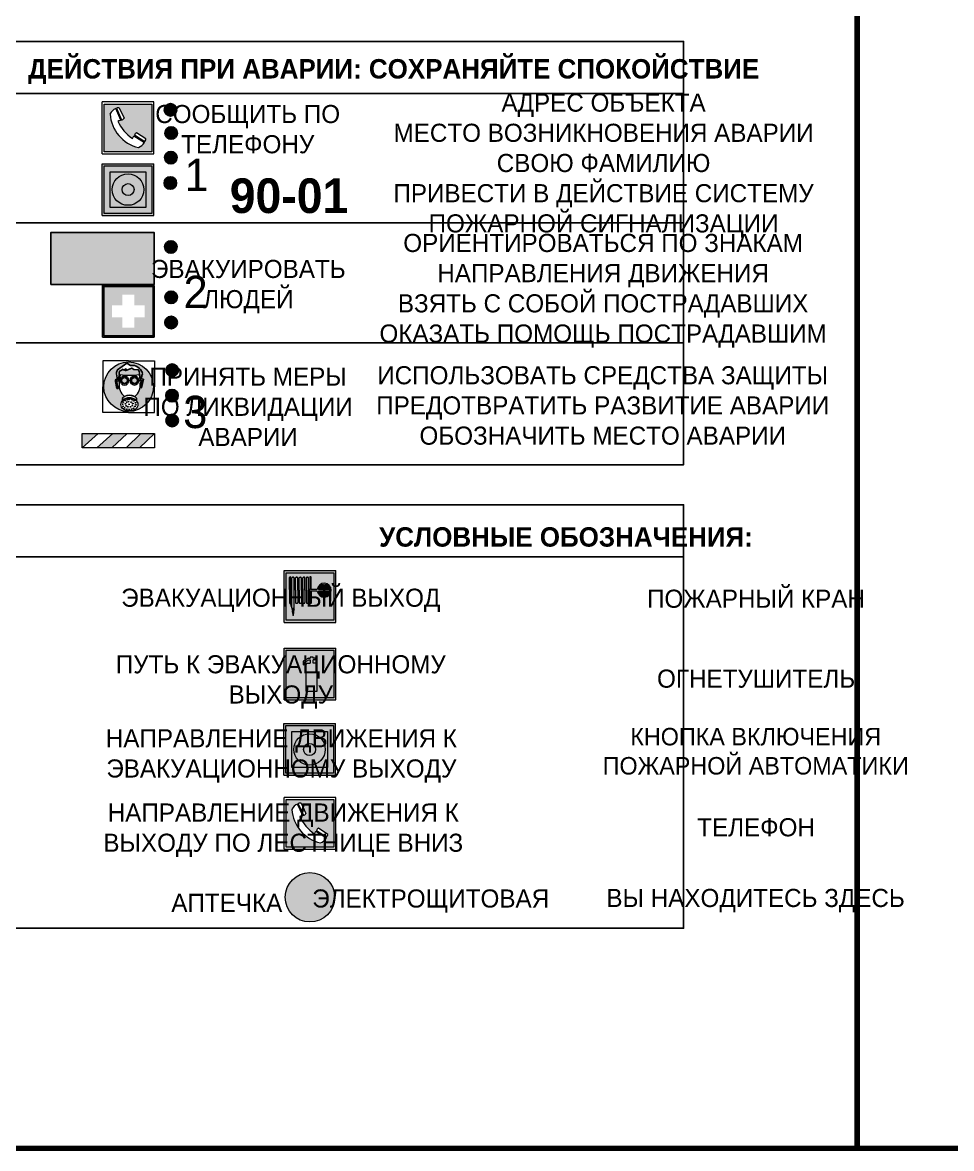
# Model space of a CAD drawing. Header units: millimetres. Extents: x 13114 to 67229, y 22859 to 38520.
# Drawn here: x 39457.4 to 39601, y 24292.6 to 24466.6 of the extents above; entities that cross this region are included whole.
import ezdxf

# ---------------------------------------------------------------- set-up
doc = ezdxf.new("R2010")
doc.units = ezdxf.units.MM
doc.styles.add('обычный', font='arial.ttf')

# ---------------------------------------------------------------- blocks, each defined once
blk = doc.blocks.new('A$C38D26F80')
h = blk.add_hatch(color=5)
h.dxf.hatch_style = 1
h.paths.add_polyline_path([(-8.77, -4.48, 1), (-0.19, -4.48, 1)])
h.paths.add_polyline_path([(-6.75, -3.58), (-6.75, -3.31), (-6.62, -3.22), (-6.5, -3.22), (-6.42, -3.3), (-6.39, -3.28), (-6.59, -2.23), (-6.59, -2.01), (-6.38, -1.58), (-4.76, -0.4), (-4.13, -0.79, -0.362848), (-2.1, -2.1, -0.201049), (-2.17, -2.48, 0.085434), (-2.26, -3.13), (-1.9, -3.16), (-2.25, -4.7), (-2.4, -4.59), (-2.43, -4.34), (-2.36, -4.34), (-2.14, -3.34), (-2.47, -3.42), (-2.58, -1.95), (-2.77, -1.58), (-3.58, -1.52), (-3.92, -1.26), (-5.05, -1.73), (-4.87, -1.39), (-5.41, -1.6), (-5.41, -1.46), (-6.13, -1.87), (-6.18, -3.5), (-6.56, -3.47), (-6.37, -4.59), (-6.16, -4.43), (-6.16, -4.66), (-6.36, -4.79), (-6.37, -4.8), (-6.51, -4.76)], flags=16)
h.paths.add_polyline_path([(-6.51, -4.76), (-6.36, -4.79), (-6.37, -4.8)], flags=0)
h.paths.add_polyline_path([(-5.92, -2.34, 0.089508), (-2.67, -2.35), (-2.48, -3.88, -0.268602), (-3.4, -6.18, 0.262449), (-5.2, -6.18, -0.268602), (-6.11, -3.88)], flags=16)
edge = h.paths.add_edge_path(flags=16)
edge.add_ellipse((-5.19, -3.41), major_axis=(0, 0.842), ratio=0.848992, start_angle=0, end_angle=360)
edge = h.paths.add_edge_path(flags=0)
edge.add_ellipse((-5.19, -3.39), major_axis=(0, 0.665), ratio=0.853798, start_angle=0, end_angle=360)
edge = h.paths.add_edge_path(flags=0)
edge.add_ellipse((-5.19, -3.4), major_axis=(0, 0.528), ratio=0.864094, start_angle=0, end_angle=360)
edge = h.paths.add_edge_path(flags=16)
edge.add_ellipse((-3.47, -3.4), major_axis=(0, 0.842), ratio=0.848992, start_angle=0, end_angle=360)
h.paths.add_polyline_path([(-3.13, -6.45), (-3.13, -6.84, 0.383174), (-5.57, -6.85), (-5.57, -6.49, -0.369952)], flags=16)
edge = h.paths.add_edge_path(flags=0)
edge.add_ellipse((-3.47, -3.39), major_axis=(0, 0.665), ratio=0.853798, start_angle=0, end_angle=360)
edge = h.paths.add_edge_path(flags=0)
edge.add_ellipse((-3.47, -3.4), major_axis=(0, 0.528), ratio=0.864094, start_angle=0, end_angle=360)
edge = h.paths.add_edge_path(flags=16)
edge.add_ellipse((-4.34, -7.57), major_axis=(-1.48, 0), ratio=0.744955, start_angle=0, end_angle=360)
h.paths.add_polyline_path([(-5.01, -6.85, -1), (-5.15, -6.85, -1)], flags=0)
h.paths.add_polyline_path([(-5.33, -7.14, -1), (-5.47, -7.14, -1)], flags=0)
h.paths.add_polyline_path([(-4.61, -6.71, -1), (-4.74, -6.71, -1)], flags=16)
h.paths.add_polyline_path([(-5.43, -7.51, -1), (-5.57, -7.51, -1)], flags=0)
h.paths.add_polyline_path([(-4.26, -6.67, -1), (-4.4, -6.67, -1)], flags=16)
h.paths.add_polyline_path([(-4.74, -7.14, -1), (-4.88, -7.14, -1)], flags=0)
h.paths.add_polyline_path([(-4.93, -7.43, -1), (-5.07, -7.43, -1)], flags=0)
h.paths.add_polyline_path([(-4.41, -7.07, -1), (-4.54, -7.07, -1)], flags=0)
h.paths.add_polyline_path([(-5.33, -7.87, -1), (-5.46, -7.87, -1)], flags=0)
h.paths.add_polyline_path([(-3.8, -6.71, -1), (-3.94, -6.71, -1)], flags=16)
h.paths.add_polyline_path([(-4.85, -7.78, -1), (-4.98, -7.78, -1)], flags=0)
h.paths.add_polyline_path([(-3.96, -7.14, -1), (-4.1, -7.14, -1)], flags=0)
h.paths.add_polyline_path([(-4.33, -7.53, -1), (-4.47, -7.53, -1)], flags=0)
h.paths.add_polyline_path([(-5.09, -8.12, -1), (-5.23, -8.12, -1)], flags=0)
h.paths.add_polyline_path([(-3.5, -6.94, -1), (-3.64, -6.94, -1)], flags=0)
h.paths.add_polyline_path([(-4.54, -7.97, -1), (-4.68, -7.97, -1)], flags=0)
h.paths.add_polyline_path([(-3.66, -7.39, -1), (-3.8, -7.39, -1)], flags=0)
h.paths.add_polyline_path([(-4.73, -8.35, -1), (-4.86, -8.35, -1)], flags=0)
h.paths.add_polyline_path([(-4.09, -7.96, -1), (-4.23, -7.96, -1)], flags=0)
h.paths.add_polyline_path([(-3.77, -7.74, -1), (-3.91, -7.74, -1)], flags=0)
h.paths.add_polyline_path([(-3.22, -7.27, -1), (-3.35, -7.27, -1)], flags=0)
h.paths.add_polyline_path([(-4.34, -8.4, -1), (-4.47, -8.4, -1)], flags=0)
h.paths.add_polyline_path([(-3.16, -7.61, -1), (-3.3, -7.61, -1)], flags=0)
h.paths.add_polyline_path([(-3.9, -8.35, -1), (-4.04, -8.35, -1)], flags=0)
h.paths.add_polyline_path([(-3.32, -7.91, -1), (-3.46, -7.91, -1)], flags=0)
h.paths.add_polyline_path([(-3.55, -8.23, -1), (-3.69, -8.23, -1)], flags=0)
at = {"color": 5, "lineweight": 5}
for p, q in [((-4.48, 0), (-8.96, 0)), ((-8.96, 0), (-8.96, -4.48)), ((-4.48, 0), (0, 0)), ((0, 0), (0, -4.48)), ((-6.59, -2.01), (-6.38, -1.58)), ((-6.38, -1.58), (-4.76, -0.4)), ((-6.13, -1.87), (-6.18, -3.5)), ((-5.41, -1.46), (-6.13, -1.87)), ((-4.87, -1.39), (-5.41, -1.6)), ((-5.41, -1.6), (-5.41, -1.46)), ((-3.92, -1.26), (-5.05, -1.73)), ((-5.05, -1.73), (-4.87, -1.39)), ((-4.76, -0.4), (-4.13, -0.79)), ((-3.58, -1.52), (-3.92, -1.26)), ((-2.77, -1.58), (-3.58, -1.52)), ((-2.58, -1.95), (-2.77, -1.58)), ((-6.75, -3.31), (-6.62, -3.22)), ((-6.75, -3.58), (-6.75, -3.31)), ((-6.51, -4.76), (-6.75, -3.58)), ((-6.62, -3.22), (-6.5, -3.22)), ((-6.59, -2.23), (-6.59, -2.01)), ((-6.39, -3.28), (-6.59, -2.23)), ((-6.18, -3.5), (-6.56, -3.47)), ((-6.56, -3.47), (-6.37, -4.59)), ((-6.5, -3.22), (-6.42, -3.3)), ((-6.42, -3.3), (-6.39, -3.28)), ((-5.92, -2.34), (-6.11, -3.88)), ((-2.67, -2.34), (-2.48, -3.88)), ((-2.47, -3.42), (-2.58, -1.95)), ((-2.14, -3.34), (-2.47, -3.42)), ((-2.36, -4.34), (-2.14, -3.34)), ((-1.9, -3.16), (-2.26, -3.13)), ((-2.25, -4.7), (-1.9, -3.16)), ((-8.96, -8.96), (-8.96, -4.48)), ((-6.37, -4.8), (-6.51, -4.76)), ((-6.37, -4.59), (-6.16, -4.43)), ((-6.16, -4.66), (-6.37, -4.8)), ((-6.16, -4.43), (-6.16, -4.66)), ((-2.43, -4.34), (-2.4, -4.59)), ((-2.43, -4.34), (-2.36, -4.34)), ((-2.4, -4.59), (-2.25, -4.7)), ((0, -8.96), (0, -4.48)), ((-5.57, -6.49), (-5.57, -6.85)), ((-3.13, -6.45), (-3.13, -6.84)), ((-4.48, -8.96), (-8.96, -8.96)), ((-4.48, -8.96), (0, -8.96))]:
    blk.add_line(p, q, dxfattribs=at)
at = {"color": 5}
for p, q in [((-6.59, -2.01), (-6.38, -1.58)), ((-6.38, -1.58), (-4.76, -0.4)), ((-6.13, -1.87), (-6.18, -3.5)), ((-5.41, -1.46), (-6.13, -1.87)), ((-4.87, -1.39), (-5.41, -1.6)), ((-5.41, -1.6), (-5.41, -1.46)), ((-3.92, -1.26), (-5.05, -1.73)), ((-5.05, -1.73), (-4.87, -1.39)), ((-4.76, -0.4), (-4.13, -0.79)), ((-3.58, -1.52), (-3.92, -1.26)), ((-2.77, -1.58), (-3.58, -1.52)), ((-2.58, -1.95), (-2.77, -1.58)), ((-6.75, -3.31), (-6.62, -3.22)), ((-6.75, -3.58), (-6.75, -3.31)), ((-6.51, -4.76), (-6.75, -3.58)), ((-6.62, -3.22), (-6.5, -3.22)), ((-6.59, -2.23), (-6.59, -2.01)), ((-6.39, -3.28), (-6.59, -2.23)), ((-6.18, -3.5), (-6.56, -3.47)), ((-6.56, -3.47), (-6.37, -4.59)), ((-6.5, -3.22), (-6.42, -3.3)), ((-6.42, -3.3), (-6.39, -3.28)), ((-2.47, -3.42), (-2.58, -1.95)), ((-2.14, -3.34), (-2.47, -3.42)), ((-2.36, -4.34), (-2.14, -3.34)), ((-2.26, -3.13), (-1.9, -3.16)), ((-1.9, -3.16), (-2.25, -4.7)), ((-6.37, -4.8), (-6.51, -4.76)), ((-6.36, -4.79), (-6.51, -4.76)), ((-6.37, -4.59), (-6.16, -4.43)), ((-6.16, -4.66), (-6.37, -4.8)), ((-6.16, -4.66), (-6.36, -4.79)), ((-6.16, -4.43), (-6.16, -4.66)), ((-2.4, -4.59), (-2.43, -4.34)), ((-2.43, -4.34), (-2.36, -4.34)), ((-2.25, -4.7), (-2.4, -4.59))]:
    blk.add_line(p, q, dxfattribs=at)
at = {"color": 5, "lineweight": 5}
for centre, radius in [((-4.48, -4.48), 4.29), ((-5.5, -7.51), 0.0678), ((-5.4, -7.14), 0.0678), ((-5.08, -6.85), 0.0678), ((-5, -7.43), 0.0678), ((-4.91, -7.78), 0.0678), ((-4.81, -7.14), 0.0678), ((-4.67, -6.71), 0.0678), ((-4.47, -7.07), 0.0678), ((-4.4, -7.53), 0.0678), ((-4.33, -6.67), 0.0678), ((-4.03, -7.14), 0.0678), ((-3.87, -6.71), 0.0678), ((-3.84, -7.74), 0.0678), ((-3.73, -7.39), 0.0678), ((-3.57, -6.94), 0.0678), ((-3.28, -7.27), 0.0678), ((-3.23, -7.61), 0.0678), ((-5.4, -7.87), 0.0678), ((-5.16, -8.12), 0.0678), ((-4.79, -8.35), 0.0678), ((-4.61, -7.97), 0.0678), ((-4.4, -8.4), 0.0678), ((-4.16, -7.96), 0.0678), ((-3.97, -8.35), 0.0678), ((-3.62, -8.23), 0.0678), ((-3.39, -7.91), 0.0678)]:
    blk.add_circle(centre, radius, dxfattribs=at)
at = {"color": 5}
for centre, radius, start, end in [((-3.89, -2.66), 1.88, 17.387, 97.1599), ((-0.35, -3.07), 1.91, 162.2553, 181.7878), ((-2.6, -2.2), 0.511, 326.3906, 11.8614)]:
    blk.add_arc(centre, radius, start, end, dxfattribs=at)
at = {"color": 5, "lineweight": 5}
for centre, radius, start, end in [((-3.66, -4.24), 2.47, 171.573, 231.7124), ((-4.28, 6.66), 9.15, 259.6987, 280.1569), ((-4.93, -4.24), 2.47, 308.2876, 8.427), ((-0.47, -3.05), 1.79, 161.5846, 182.4584), ((-2.6, -2.2), 0.513, 326.4781, 11.7739), ((-4.33, -7.88), 1.87, 50.358, 131.5662), ((-4.34, -8.2), 1.82, 48.4943, 132.3565), ((-4.3, -7.78), 1.83, 60.5889, 119.4111)]:
    blk.add_arc(centre, radius, start, end, dxfattribs=at)
for centre, major_axis, ratio in [((-5.19, -3.41), (0, 0.842), 0.848992), ((-5.19, -3.39), (0, 0.665), 0.853798), ((-5.19, -3.4), (0, 0.528), 0.864094), ((-3.47, -3.4), (0, 0.842), 0.848992), ((-3.47, -3.39), (0, 0.665), 0.853798), ((-3.47, -3.4), (0, 0.528), 0.864094), ((-4.34, -7.57), (-1.48, 0), 0.744955)]:
    blk.add_ellipse(centre, major_axis=major_axis, ratio=ratio, dxfattribs=at)
blk = doc.blocks.new('A$C47DD6509')
at = {"lineweight": 5}
for points in [[(-8.69, 0), (-11.19, 0), (-11.19, -2.22)], [(-4.22, 0), (-6.45, 0), (-8.91, -2.22), (-6.61, -2.22)], [(0, 0), (-2.09, 0), (-4.36, -2.22), (-2.29, -2.22)]]:
    blk.add_hatch(color=242, dxfattribs=at).paths.add_polyline_path(points)
at = {"color": 242, "lineweight": 5}
for p, q in [((-11.19, -2.22), (-8.69, 0)), ((-11.19, -2.22), (-11.19, 0)), ((-11.19, 0), (-8.69, 0)), ((-11.19, 0), (0, 0)), ((-8.91, -2.22), (-6.45, 0)), ((-6.61, -2.22), (-4.22, 0)), ((-4.36, -2.22), (-2.09, 0)), ((-2.29, -2.22), (0, 0)), ((0, 0), (0, -2.22)), ((0, -2.22), (-11.19, -2.22))]:
    blk.add_line(p, q, dxfattribs=at)
blk = doc.blocks.new('A$C32E8229D')
at = {"true_color": 0xffffff}
blk.add_hatch(color=7, dxfattribs=at).paths.add_polyline_path([(0, 0), (0, -8), (16, -8), (16, 0)])
h = blk.add_hatch(color=126)
h.paths.add_polyline_path([(0.2, -0.2), (15.8, -0.2), (15.8, -7.8), (0.2, -7.8)])
h.paths.add_polyline_path([(13.49, -2.05), (12.08, -2.05), (11.37, -2.63, 0.162397), (11.29, -2.84), (11.29, -3.63), (10.35, -3.63), (10.35, -4.05), (11.68, -4.05), (11.68, -3.48), (12.26, -4.28), (11.29, -5.1), (11.29, -6.78), (11.85, -6.78), (11.85, -5.44), (12.8, -4.64), (12.8, -5.94), (14.46, -5.94), (14.46, -5.39), (13.45, -5.39), (13.45, -3.97), (12.46, -2.59), (13.15, -2.59), (13.69, -3.34), (14.18, -3)], flags=16)
h.paths.add_polyline_path([(10.74, -1.82, 1), (11.8, -1.82, 1)], flags=16)
h.paths.add_polyline_path([(9.39, -3.59), (5.99, -3.59), (6.56, -3.03), (5.91, -3.03), (5.1, -3.83), (5.91, -4.64), (6.56, -4.64), (5.99, -4.09), (9.39, -4.09)], flags=16)
h.paths.add_polyline_path([(4.29, -1.08), (1.72, -1.08), (1.72, -6.6), (4.29, -6.6)], flags=16)
at = {"color": 126}
blk.add_lwpolyline([(16, -8), (0, -8), (0, 0), (16, 0)], close=True, dxfattribs=at)
blk = doc.blocks.new('A$C18900ED3')
h = blk.add_hatch(color=126)
h.paths.add_polyline_path([(-0.18, -0.18), (-7.02, -0.18), (-7.02, -7.02), (-0.18, -7.02)])
h.paths.add_polyline_path([(-5.89, -4.46), (-5.89, -2.77), (-4.46, -2.77), (-4.46, -1.31), (-2.77, -1.31), (-2.77, -2.77), (-1.33, -2.77), (-1.33, -4.46), (-2.77, -4.46), (-2.77, -5.89), (-4.46, -5.89), (-4.46, -4.46)], flags=16)
at = {"color": 126}
for p, q in [((-7.2, 0), (-7.2, -7.2)), ((0, 0), (-7.2, 0)), ((0, -7.2), (0, 0)), ((-7.02, -7.02), (-7.02, -0.18)), ((-7.02, -0.18), (-0.18, -0.18)), ((-0.18, -0.18), (-0.18, -7.02)), ((-7.2, -7.2), (0, -7.2)), ((-0.18, -7.02), (-7.02, -7.02))]:
    blk.add_line(p, q, dxfattribs=at)
blk = doc.blocks.new('A$C456E1F9C')
at = {"lineweight": 5}
h = blk.add_hatch(color=242, dxfattribs=at)
h.paths.add_polyline_path([(0.51, -1.47), (0.51, -13.26), (12.29, -13.26), (12.29, -1.47)])
h.paths.add_polyline_path([(5.42, -4.95, -0.254479), (4.78, -5.4), (3.52, -2.53, -0.209735), (4.23, -2.4)], flags=16)
h.paths.add_polyline_path([(8.53, -8.6), (10.87, -10.17), (10.54, -10.76), (8.03, -9.13, -0.192251)], flags=16)
h.paths.add_polyline_path([(4.61, -5.49, 0.005518), (3.87, -5.72, 0.128647), (7.49, -10.01, 0.00809), (7.83, -9.33), (10.47, -10.97, -0.16736), (8.99, -12.25, -0.327862), (1.95, -3.95, -0.166952), (3.36, -2.62)], flags=16)
at = {"color": 242, "lineweight": 5}
for p, q in [((0, -13.77), (0, -0.97)), ((12.8, -0.97), (0, -0.97)), ((4.61, -5.49), (3.36, -2.62)), ((3.52, -2.53), (4.78, -5.4)), ((4.23, -2.4), (5.42, -4.95)), ((12.8, -13.77), (12.8, -0.97)), ((7.83, -9.33), (10.47, -10.97)), ((8.03, -9.13), (10.54, -10.76)), ((10.81, -10.12), (8.53, -8.6)), ((10.54, -10.76), (10.8, -10.3)), ((10.8, -10.3), (10.81, -10.12)), ((0, -13.77), (12.8, -13.77))]:
    blk.add_line(p, q, dxfattribs=at)
blk.add_lwpolyline([(0.51, -1.47), (12.29, -1.47), (12.29, -13.26), (0.51, -13.26)], close=True, dxfattribs=at)
for centre, radius, start, end in [((4.59, -5.34), 2.99, 114.2845, 152.1974), ((4.02, -3.27), 0.891, 76.3284, 123.7092), ((11.12, -3.31), 9.19, 183.9915, 256.6009), ((14.98, -39.1), 35.17, 107.1487, 108.4135), ((4.68, -4.59), 0.824, 276.9621, 334.0723), ((13.86, -0.94), 11.08, 205.5536, 234.8762), ((-13.31, 0.8), 23.44, 332.5487, 334.4027), ((8.94, -9.5), 0.989, 114.4092, 157.9388), ((7.87, -9.46), 3, 291.9291, 329.9329)]:
    blk.add_arc(centre, radius, start, end, dxfattribs=at)
blk = doc.blocks.new('A$C54414219')
at = {"true_color": 0xffffff}
h = blk.add_hatch(color=7, dxfattribs=at)
h.paths.add_polyline_path([(2.39, -9.45), (2.39, -18.3), (11.23, -18.3), (11.23, -9.45)], flags=0)
h.paths.add_polyline_path([(10.71, -13.87, -1), (2.92, -13.87, -1)], flags=0)
h.paths.add_polyline_path([(8.3, -13.87, -1), (5.33, -13.87, -1)], flags=0)
h.paths.add_polyline_path([(0.41, -7.47), (0.41, -20.27), (13.21, -20.27), (13.21, -7.47)])
h.paths.add_polyline_path([(0.92, -19.77), (12.71, -19.77), (12.71, -7.98), (0.92, -7.98)], flags=16)
h.paths.add_polyline_path([(11.23, -9.45), (11.23, -18.3), (2.39, -18.3), (2.39, -9.45)], flags=0)
at = {"lineweight": 5}
h = blk.add_hatch(color=242, dxfattribs=at)
h.paths.add_polyline_path([(12.71, -7.98), (0.92, -7.98), (0.92, -19.77), (12.71, -19.77)])
h.paths.add_polyline_path([(11.23, -18.3), (2.39, -18.3), (2.39, -9.45), (11.23, -9.45)], flags=16)
h.paths.add_polyline_path([(10.71, -13.87, -1), (2.92, -13.87, -1)], flags=0)
h.paths.add_polyline_path([(8.3, -13.87, -1), (5.33, -13.87, -1)], flags=0)
at = {"true_color": 0xffffff}
h = blk.add_hatch(color=7, dxfattribs=at)
h.paths.add_polyline_path([(2.39, -9.45), (2.39, -18.3), (11.23, -18.3), (11.23, -9.45)])
h.paths.add_polyline_path([(10.71, -13.87, -1), (2.92, -13.87, -1)], flags=16)
h.paths.add_polyline_path([(8.3, -13.87, -1), (5.33, -13.87, -1)], flags=0)
at = {"lineweight": 5}
h = blk.add_hatch(color=242, dxfattribs=at)
h.paths.add_polyline_path([(2.92, -13.87, 1), (10.71, -13.87, 1)])
h.paths.add_polyline_path([(8.3, -13.87, -1), (5.33, -13.87, -1)], flags=16)
at = {"color": 242, "lineweight": 5}
for p, q in [((0.41, -20.27), (0.41, -7.47)), ((0.41, -7.47), (13.21, -7.47)), ((0.41, -7.47), (13.21, -7.47)), ((13.21, -20.27), (13.21, -7.47)), ((0.41, -20.27), (13.21, -20.27))]:
    blk.add_line(p, q, dxfattribs=at)
for points in [[(0.92, -7.98), (12.71, -7.98), (12.71, -19.77), (0.92, -19.77)], [(2.39, -9.45), (11.23, -9.45), (11.23, -18.3), (2.39, -18.3)]]:
    blk.add_lwpolyline(points, close=True, dxfattribs=at)
for radius in [3.89, 1.49]:
    blk.add_circle((6.81, -13.87), radius, dxfattribs=at)
blk = doc.blocks.new('A$C37112FD5')
at = {"true_color": 0xf5f5ff}
h = blk.add_hatch(color=7, dxfattribs=at)
h.dxf.hatch_style = 1
h.paths.add_polyline_path([(12.8, -7.4), (0, -7.4), (0, -20.2), (12.8, -20.2)])
h.paths.add_polyline_path([(12.29, -7.91), (12.29, -19.69), (0.51, -19.69), (0.51, -7.91)], flags=16)
h.paths.add_polyline_path([(4.98, -9.04, -0.42597), (5.17, -9.22), (5.17, -12.25), (5.17, -15.29, -0.432244), (4.98, -15.47), (4.83, -15.47, -0.42597), (4.64, -15.29), (4.64, -12.25), (4.64, -9.22, -0.432244), (4.83, -9.04)], flags=0)
h.paths.add_polyline_path([(4.28, -9.22), (4.28, -12.25), (4.28, -15.29, -0.432244), (4.09, -15.47), (3.94, -15.47, -0.42597), (3.75, -15.29), (3.75, -12.25), (3.75, -9.22, -0.432244), (3.94, -9.04), (4.09, -9.04, -0.42597)], flags=0)
h.paths.add_polyline_path([(5.72, -9.04), (5.87, -9.04, -0.42597), (6.06, -9.22), (6.06, -12.25), (6.06, -15.29, -0.432244), (5.87, -15.47), (5.72, -15.47, -0.42597), (5.53, -15.29), (5.53, -12.25), (5.53, -9.22, -0.432244)], flags=0)
h.paths.add_polyline_path([(6.42, -8.9), (6.5, -8.9, -0.42597), (6.69, -9.08), (6.69, -12.03), (8.21, -12.03, -15.824349), (8.21, -12.47), (6.69, -12.47), (6.69, -15.42, -0.432244), (6.5, -15.6), (6.42, -15.6)], flags=0)
h.paths.add_polyline_path([(3.39, -9.22), (3.39, -12.25), (3.39, -15.29, -0.432244), (3.2, -15.47), (3.05, -15.47, -0.42597), (2.85, -15.29), (2.85, -12.25), (2.85, -9.22, -0.432244), (3.05, -9.04), (3.2, -9.04, -0.42597)], flags=0)
h.paths.add_polyline_path([(2.5, -9.22), (2.5, -16.71), (1.96, -16.71), (1.96, -9.22, -0.432244), (2.15, -9.04), (2.31, -9.04, -0.42597)], flags=0)
h.paths.add_polyline_path([(1.61, -8.9), (1.61, -15.6), (1.57, -15.6, -0.42597), (1.37, -15.42), (1.37, -12.03), (1.37, -9.09, -0.432244), (1.57, -8.9)], flags=0)
h.paths.add_polyline_path([(9.76, -10.81), (9.76, -12.03), (8.49, -12.03, -0.336371)], flags=0)
h.paths.add_polyline_path([(8.49, -12.47), (9.76, -12.47), (9.76, -13.7, -0.336371)], flags=0)
h.paths.add_polyline_path([(10.11, -10.81, -0.336371), (11.38, -12.03), (10.11, -12.03)], flags=0)
h.paths.add_polyline_path([(10.11, -12.47), (11.38, -12.47, -0.336371), (10.11, -13.7)], flags=0)
h.paths.add_polyline_path([(2.5, -16.84), (2.5, -17.05), (1.97, -17.05), (1.97, -16.84)], flags=0)
h.paths.add_polyline_path([(2.5, -17.24, -0.033778), (2.24, -18.6, -0.033778), (1.97, -17.24)], flags=0)
h = blk.add_hatch(color=242)
h.dxf.hatch_style = 1
h.paths.add_polyline_path([(12.29, -7.91), (0.51, -7.91), (0.51, -19.69), (12.29, -19.69)])
h.paths.add_polyline_path([(6.42, -15.6), (6.42, -8.9), (6.5, -8.9, -0.42597), (6.69, -9.08), (6.69, -12.03), (8.21, -12.03, -15.824349), (8.21, -12.47), (6.69, -12.47), (6.69, -15.42, -0.432244), (6.5, -15.6)], flags=16)
h.paths.add_polyline_path([(5.87, -15.47), (5.72, -15.47, -0.42597), (5.53, -15.29), (5.53, -12.25), (5.53, -9.22, -0.432244), (5.72, -9.04), (5.87, -9.04, -0.42597), (6.06, -9.22), (6.06, -12.25), (6.06, -15.29, -0.432244)], flags=16)
h.paths.add_polyline_path([(4.98, -15.47), (4.83, -15.47, -0.42597), (4.64, -15.29), (4.64, -12.25), (4.64, -9.22, -0.432244), (4.83, -9.04), (4.98, -9.04, -0.42597), (5.17, -9.22), (5.17, -12.25), (5.17, -15.29, -0.432244)], flags=16)
h.paths.add_polyline_path([(4.09, -15.47), (3.94, -15.47, -0.42597), (3.75, -15.29), (3.75, -12.25), (3.75, -9.22, -0.432244), (3.94, -9.04), (4.09, -9.04, -0.42597), (4.28, -9.22), (4.28, -12.25), (4.28, -15.29, -0.432244)], flags=16)
h.paths.add_polyline_path([(3.2, -15.47), (3.05, -15.47, -0.42597), (2.85, -15.29), (2.85, -12.25), (2.85, -9.22, -0.432244), (3.05, -9.04), (3.2, -9.04, -0.42597), (3.39, -9.22), (3.39, -12.25), (3.39, -15.29, -0.432244)], flags=16)
h.paths.add_polyline_path([(2.5, -17.05), (1.97, -17.05), (1.97, -16.84), (2.5, -16.84)], flags=16)
h.paths.add_polyline_path([(2.5, -17.24, -0.033778), (2.24, -18.6, -0.033778), (1.97, -17.24)], flags=16)
h.paths.add_polyline_path([(2.5, -16.71), (1.96, -16.71), (1.96, -9.22, -0.432244), (2.15, -9.04), (2.31, -9.04, -0.42597), (2.5, -9.22)], flags=16)
h.paths.add_polyline_path([(1.61, -15.6), (1.57, -15.6, -0.42597), (1.37, -15.42), (1.37, -12.03), (1.37, -9.09, -0.432244), (1.57, -8.9), (1.61, -8.9)], flags=16)
h.paths.add_polyline_path([(8.49, -12.47), (9.76, -12.47), (9.76, -13.7, -0.336371)], flags=0)
h.paths.add_polyline_path([(10.11, -13.7), (10.11, -12.47), (11.38, -12.47, -0.336371)], flags=0)
h.paths.add_polyline_path([(8.49, -12.03, -0.336371), (9.76, -10.81), (9.76, -12.03)], flags=0)
h.paths.add_polyline_path([(10.11, -12.03), (10.11, -10.81, -0.336371), (11.38, -12.03)], flags=0)
h = blk.add_hatch(color=7, dxfattribs=at)
h.dxf.hatch_style = 1
h.paths.add_polyline_path([(1.61, -8.9), (1.57, -8.9, 0.432244), (1.37, -9.09), (1.37, -12.03), (1.37, -15.42, 0.42597), (1.57, -15.6), (1.61, -15.6)])
h.paths.add_polyline_path([(2.5, -9.22, 0.42597), (2.31, -9.04), (2.15, -9.04, 0.432244), (1.96, -9.22), (1.96, -16.71), (2.5, -16.71)])
h.paths.add_polyline_path([(2.5, -16.84), (1.97, -16.84), (1.97, -17.05), (2.5, -17.05)])
h.paths.add_polyline_path([(2.5, -17.24), (1.97, -17.24, 0.033778), (2.24, -18.6, 0.033778)])
h.paths.add_polyline_path([(3.39, -12.25), (3.39, -9.22, 0.42597), (3.2, -9.04), (3.05, -9.04, 0.432244), (2.85, -9.22), (2.85, -12.25), (2.85, -15.29, 0.42597), (3.05, -15.47), (3.2, -15.47, 0.432244), (3.39, -15.29)])
h.paths.add_polyline_path([(4.28, -12.25), (4.28, -9.22, 0.42597), (4.09, -9.04), (3.94, -9.04, 0.432244), (3.75, -9.22), (3.75, -12.25), (3.75, -15.29, 0.42597), (3.94, -15.47), (4.09, -15.47, 0.432244), (4.28, -15.29)])
h.paths.add_polyline_path([(5.17, -12.25), (5.17, -9.22, 0.42597), (4.98, -9.04), (4.83, -9.04, 0.432244), (4.64, -9.22), (4.64, -12.25), (4.64, -15.29, 0.42597), (4.83, -15.47), (4.98, -15.47, 0.432244), (5.17, -15.29)])
h.paths.add_polyline_path([(6.06, -12.25), (6.06, -9.22, 0.42597), (5.87, -9.04), (5.72, -9.04, 0.432244), (5.53, -9.22), (5.53, -12.25), (5.53, -15.29, 0.42597), (5.72, -15.47), (5.87, -15.47, 0.432244), (6.06, -15.29)])
h.paths.add_polyline_path([(6.69, -12.47), (8.21, -12.47, 15.824349), (8.21, -12.03), (6.69, -12.03), (6.69, -9.08, 0.42597), (6.5, -8.9), (6.42, -8.9), (6.42, -15.6), (6.5, -15.6, 0.432244), (6.69, -15.42)])
h.paths.add_polyline_path([(8.49, -12.47), (9.76, -12.47), (9.76, -13.7, -0.336371)], flags=16)
h.paths.add_polyline_path([(8.49, -12.03, -0.336371), (9.76, -10.81), (9.76, -12.03)], flags=16)
h.paths.add_polyline_path([(10.11, -12.47), (11.38, -12.47, -0.336371), (10.11, -13.7)], flags=16)
h.paths.add_polyline_path([(10.11, -12.03), (10.11, -10.81, -0.336371), (11.38, -12.03)], flags=16)
h = blk.add_hatch(color=242)
h.dxf.hatch_style = 1
h.paths.add_polyline_path([(9.76, -10.81, 0.336371), (8.49, -12.03), (9.76, -12.03)])
h.paths.add_polyline_path([(10.11, -10.81), (10.11, -12.03), (11.38, -12.03, 0.336371)])
h.paths.add_polyline_path([(11.38, -12.47), (10.11, -12.47), (10.11, -13.7, 0.336371)])
h.paths.add_polyline_path([(9.76, -12.47), (8.49, -12.47, 0.336371), (9.76, -13.7)])
at = {"color": 242, "lineweight": 5}
for p, q in [((0, -20.2), (0, -7.4)), ((0, -7.4), (12.8, -7.4)), ((12.8, -20.2), (12.8, -7.4)), ((1.37, -12.03), (1.37, -9.08)), ((1.57, -8.9), (1.61, -8.9)), ((1.61, -8.9), (1.61, -15.6)), ((1.96, -16.71), (1.96, -9.22)), ((2.15, -9.04), (2.31, -9.04)), ((2.5, -16.71), (2.5, -9.22)), ((2.85, -12.25), (2.85, -9.22)), ((3.05, -9.04), (3.2, -9.04)), ((3.39, -12.25), (3.39, -9.22)), ((3.75, -12.25), (3.75, -9.22)), ((3.94, -9.04), (4.09, -9.04)), ((4.28, -12.25), (4.28, -9.22)), ((4.64, -12.25), (4.64, -9.22)), ((4.83, -9.04), (4.98, -9.04)), ((5.17, -12.25), (5.17, -9.22)), ((5.53, -12.25), (5.53, -9.22)), ((5.72, -9.04), (5.87, -9.04)), ((6.06, -12.25), (6.06, -9.22)), ((6.42, -8.9), (6.42, -15.6)), ((6.5, -8.9), (6.42, -8.9)), ((6.69, -12.03), (6.69, -9.08)), ((9.76, -10.81), (9.76, -12.03)), ((10.11, -10.81), (10.11, -12.03)), ((1.37, -12.03), (1.37, -15.42)), ((2.85, -12.25), (2.85, -15.29)), ((3.39, -12.25), (3.39, -15.29)), ((3.75, -12.25), (3.75, -15.29)), ((4.28, -12.25), (4.28, -15.29)), ((4.64, -12.25), (4.64, -15.29)), ((5.17, -12.25), (5.17, -15.29)), ((5.53, -12.25), (5.53, -15.29)), ((6.06, -12.25), (6.06, -15.29)), ((8.21, -12.03), (6.69, -12.03)), ((8.21, -12.47), (6.69, -12.47)), ((6.69, -12.47), (6.69, -15.42)), ((9.76, -12.03), (8.49, -12.03)), ((9.76, -12.47), (8.49, -12.47)), ((9.76, -12.47), (9.76, -13.7)), ((11.38, -12.03), (10.11, -12.03)), ((11.38, -12.47), (10.11, -12.47)), ((10.11, -12.47), (10.11, -13.7)), ((1.57, -15.6), (1.61, -15.6)), ((1.96, -16.71), (2.5, -16.71)), ((3.05, -15.47), (3.2, -15.47)), ((3.94, -15.47), (4.09, -15.47)), ((4.83, -15.47), (4.98, -15.47)), ((5.72, -15.47), (5.87, -15.47)), ((6.42, -15.6), (6.5, -15.6)), ((1.97, -16.84), (2.5, -16.84)), ((1.97, -17.05), (1.97, -16.84)), ((2.5, -17.05), (1.97, -17.05)), ((1.97, -17.24), (2.5, -17.24)), ((2.5, -16.84), (2.5, -17.05)), ((0, -20.2), (12.8, -20.2))]:
    blk.add_line(p, q, dxfattribs=at)
blk.add_lwpolyline([(0.51, -7.91), (12.29, -7.91), (12.29, -19.69), (0.51, -19.69)], close=True, dxfattribs=at)
for centre, radius, start, end in [((1.56, -9.09), 0.182, 87.1027, 180.6071), ((2.15, -9.22), 0.182, 87.1027, 180.6071), ((2.32, -9.22), 0.182, 359.3929, 92.8973), ((3.04, -9.22), 0.182, 87.1027, 180.6071), ((3.21, -9.22), 0.182, 359.3929, 92.8973), ((3.93, -9.22), 0.182, 87.1027, 180.6071), ((4.1, -9.22), 0.182, 359.3929, 92.8973), ((4.82, -9.22), 0.182, 87.1027, 180.6071), ((4.99, -9.22), 0.182, 359.3929, 92.8973), ((5.71, -9.22), 0.182, 87.1027, 180.6071), ((5.88, -9.22), 0.182, 359.3929, 92.8973), ((6.51, -9.09), 0.182, 359.3929, 92.8973), ((9.93, -12.25), 1.74, 187.2319, 172.7681), ((9.93, -12.25), 1.46, 96.9927, 171.3585), ((9.93, -12.25), 1.46, 8.6415, 83.0073), ((9.93, -12.25), 1.46, 188.6415, 263.0073), ((9.93, -12.25), 1.46, 276.9927, 351.3585), ((1.56, -15.42), 0.182, 179.3929, 272.8973), ((3.04, -15.29), 0.182, 179.3929, 272.8973), ((3.21, -15.29), 0.182, 267.1027, 0.6071), ((3.93, -15.29), 0.182, 179.3929, 272.8973), ((4.1, -15.29), 0.182, 267.1027, 0.6071), ((4.82, -15.29), 0.182, 179.3929, 272.8973), ((4.99, -15.29), 0.182, 267.1027, 0.6071), ((5.71, -15.29), 0.182, 179.3929, 272.8973), ((5.88, -15.29), 0.182, 267.1027, 0.6071), ((6.51, -15.42), 0.182, 267.1027, 0.6071), ((12.17, -15.98), 10.27, 187.041, 194.7793), ((-7.7, -15.98), 10.27, 345.2207, 352.959)]:
    blk.add_arc(centre, radius, start, end, dxfattribs=at)
blk = doc.blocks.new('A$C7B8C2D5B')
at = {"lineweight": 0}
h = blk.add_hatch(color=5, dxfattribs=at)
h.dxf.hatch_style = 1
h.paths.add_polyline_path([(1.397, -3.024, 1), (-2.112, -3.024, 1)])
at = {"color": 5, "lineweight": 0}
blk.add_circle((-0.358, -3.024), 1.755, dxfattribs=at)
blk = doc.blocks.new('A$C3AD82952')
at = {"true_color": 0xf5f5ff}
h = blk.add_hatch(color=7, dxfattribs=at)
h.dxf.hatch_style = 1
h.paths.add_polyline_path([(8.21, 8.73, 0.414214), (7.89, 9.05), (7.22, 9.05), (7.22, 9.92), (7.59, 9.92, 1), (7.57, 10.36), (7.22, 10.36), (7.22, 10.6), (6.43, 10.6), (6.43, 10.36), (6.01, 10.36), (4.74, 9.59), (4.74, 8.69), (4.98, 8.73), (4.98, 9.26), (6.12, 9.91), (6.43, 9.91), (6.43, 9.05), (5.76, 9.05, 0.414214), (5.44, 8.73), (5.44, 2.2), (8.21, 2.2)], flags=0)
h.paths.add_polyline_path([(12.8, 12.8), (0, 12.8), (0, 0), (12.8, 0)])
h.paths.add_polyline_path([(0.51, 12.29), (12.29, 12.29), (12.29, 0.51), (0.51, 0.51)], flags=16)
h.paths.add_polyline_path([(4.74, 9.59), (6.01, 10.36), (6.43, 10.36), (6.43, 10.6), (7.22, 10.6), (7.22, 10.36), (7.59, 10.36, -0.94586), (7.59, 9.92), (7.22, 9.92), (7.22, 9.05), (7.89, 9.05, -0.414214), (8.21, 8.73), (8.21, 2.2), (5.44, 2.2), (5.44, 8.73, -0.414214), (5.76, 9.05), (6.43, 9.05), (6.43, 9.91), (6.12, 9.91), (4.98, 9.26), (4.98, 8.73), (4.74, 8.69)], flags=0)
h = blk.add_hatch(color=242)
h.dxf.hatch_style = 1
h.paths.add_polyline_path([(12.29, 12.29), (0.51, 12.29), (0.51, 0.51), (12.29, 0.51)])
h.paths.add_polyline_path([(4.74, 8.69), (4.74, 9.59), (6.01, 10.36), (6.43, 10.36), (6.43, 10.6), (7.22, 10.6), (7.22, 10.36), (7.59, 10.36, -0.94586), (7.59, 9.92), (7.22, 9.92), (7.22, 9.05), (7.89, 9.05, -0.414214), (8.21, 8.73), (8.21, 2.2), (5.44, 2.2), (5.44, 8.73, -0.414214), (5.76, 9.05), (6.43, 9.05), (6.43, 9.91), (6.12, 9.91), (4.98, 9.26), (4.98, 8.73)], flags=16)
h = blk.add_hatch(color=7, dxfattribs=at)
h.dxf.hatch_style = 1
h.paths.add_polyline_path([(8.21, 8.73, 0.414214), (7.89, 9.05), (7.22, 9.05), (7.22, 9.92), (7.59, 9.92, 1), (7.57, 10.36), (7.22, 10.36), (7.22, 10.6), (6.43, 10.6), (6.43, 10.36), (6.01, 10.36), (4.74, 9.59), (4.74, 8.69), (4.98, 8.73), (4.98, 9.26), (6.12, 9.91), (6.43, 9.91), (6.43, 9.05), (5.76, 9.05, 0.414214), (5.44, 8.73), (5.44, 2.2), (8.21, 2.2)])
at = {"color": 242, "lineweight": 5}
for p, q in [((0, 0), (0, 12.8)), ((0, 12.8), (12.8, 12.8)), ((12.8, 0), (12.8, 12.8)), ((6.01, 10.36), (4.74, 9.59)), ((4.74, 9.59), (4.74, 8.69)), ((4.74, 8.69), (4.98, 8.73)), ((4.98, 9.26), (6.12, 9.91)), ((4.98, 8.73), (4.98, 9.26)), ((5.44, 2.2), (5.44, 8.73)), ((5.76, 9.05), (6.43, 9.05)), ((6.01, 10.36), (6.43, 10.36)), ((6.12, 9.91), (6.43, 9.91)), ((7.22, 10.6), (6.43, 10.6)), ((6.43, 10.6), (6.43, 10.36)), ((6.43, 9.91), (6.43, 9.05)), ((7.22, 10.36), (7.22, 10.6)), ((7.59, 10.36), (7.22, 10.36)), ((7.22, 9.05), (7.22, 9.92)), ((7.59, 9.92), (7.22, 9.92)), ((7.89, 9.05), (7.22, 9.05)), ((8.21, 2.2), (8.21, 8.73)), ((0, 0), (12.8, 0)), ((5.44, 2.2), (8.21, 2.2))]:
    blk.add_line(p, q, dxfattribs=at)
blk.add_lwpolyline([(0.51, 12.29), (12.29, 12.29), (12.29, 0.51), (0.51, 0.51)], close=True, dxfattribs=at)
for centre, radius, start, end in [((5.76, 8.73), 0.32, 90, 180), ((7.58, 10.14), 0.223, 273.1875, 86.8125), ((7.89, 8.73), 0.32, 0, 90)]:
    blk.add_arc(centre, radius, start, end, dxfattribs=at)

msp = doc.modelspace()

# ---------------------------------------------------------------- hatches: boundary and pattern name
at = {"lineweight": 0}
h = msp.add_hatch(color=256, dxfattribs=at)
h.dxf.hatch_style = 1
h.paths.add_polyline_path([(39479.31, 24453.16, 1), (39481.25, 24453.16, 1)])
h = msp.add_hatch(color=256, dxfattribs=at)
h.dxf.hatch_style = 1
h.paths.add_polyline_path([(39479.42, 24449.57, 1), (39481.35, 24449.57, 1)])
h = msp.add_hatch(color=256, dxfattribs=at)
h.dxf.hatch_style = 1
h.paths.add_polyline_path([(39479.38, 24445.76, 1), (39481.31, 24445.76, 1)])
h = msp.add_hatch(color=256, dxfattribs=at)
h.dxf.hatch_style = 1
h.paths.add_polyline_path([(39479.3, 24441.83, 1), (39481.23, 24441.83, 1)])
h = msp.add_hatch(color=256, dxfattribs=at)
h.dxf.hatch_style = 1
h.paths.add_polyline_path([(39479.38, 24431.95, 1), (39481.31, 24431.95, 1)])
h = msp.add_hatch(color=256, dxfattribs=at)
h.dxf.hatch_style = 1
h.paths.add_polyline_path([(39479.42, 24424.17, 1), (39481.36, 24424.17, 1)])
h = msp.add_hatch(color=256, dxfattribs=at)
h.dxf.hatch_style = 1
h.paths.add_polyline_path([(39479.42, 24420.27, 1), (39481.35, 24420.27, 1)])
h = msp.add_hatch(color=256, dxfattribs=at)
h.dxf.hatch_style = 1
h.paths.add_polyline_path([(39479.57, 24412.91, 1), (39481.51, 24412.91, 1)])
h = msp.add_hatch(color=256, dxfattribs=at)
h.dxf.hatch_style = 1
h.paths.add_polyline_path([(39479.57, 24408.97, 1), (39481.5, 24408.97, 1)])
h = msp.add_hatch(color=256, dxfattribs=at)
h.dxf.hatch_style = 1
h.paths.add_polyline_path([(39479.57, 24405.13, 1), (39481.5, 24405.13, 1)])

# ---------------------------------------------------------------- linework, layer by layer
at = {"color": 6, "lineweight": 100}
for points in [[(38986.42, 24687.6), (39586.42, 24687.6), (39586.42, 24292.6), (38986.42, 24292.6)], [(38986.42, 24687.6), (39586.42, 24687.6), (39586.42, 24292.6), (38986.42, 24292.6)], [(39586.42, 24687.6), (40186.42, 24687.6), (40186.42, 24292.6), (39586.42, 24292.6)], [(39586.42, 24687.6), (40186.42, 24687.6), (40186.42, 24292.6), (39586.42, 24292.6)]]:
    msp.add_lwpolyline(points, close=True, dxfattribs=at)
for points in [[(39415.84, 24455.69), (39559.6, 24455.69), (39559.6, 24463.74), (39415.84, 24463.74)], [(39415.84, 24455.69), (39559.6, 24455.69), (39559.6, 24398.29), (39415.84, 24398.29)], [(39415.84, 24384.05), (39559.6, 24384.05), (39559.6, 24392.1), (39415.84, 24392.1)], [(39415.84, 24384.05), (39559.6, 24384.05), (39559.6, 24326.65), (39415.84, 24326.65)]]:
    msp.add_lwpolyline(points, close=True)
for points in [[(39474.25, 24435.7), (39415.84, 24435.7), (39559.6, 24435.7)], [(39474.25, 24417.12), (39415.84, 24417.12), (39559.6, 24417.12)]]:
    msp.add_lwpolyline(points)
for centre in [(39480.28, 24453.16), (39480.39, 24449.57), (39480.35, 24445.76), (39480.26, 24441.83), (39480.35, 24431.95), (39480.39, 24424.17), (39480.38, 24420.27), (39480.54, 24412.91), (39480.53, 24408.97), (39480.54, 24405.13)]:
    msp.add_circle(centre, 0.966)

# ---------------------------------------------------------------- block references
for name, p, xscale, yscale, zscale in [('A$C456E1F9C', (39469.72, 24454.97), 0.625, 0.625, 0.625), ('A$C54414219', (39469.47, 24449.49), 0.625, 0.625, 0.625), ('A$C18900ED3', (39477.79, 24426.02), 1.111111111007631, 1.111111111007631, 1.111111111007631), ('A$C38D26F80', (39477.81, 24414.35), 0.8928571427240968, 0.8928571427240968, 0.8928571427240968), ('A$C37112FD5', (39497.84, 24386.55), 0.6249984004534781, 0.6249984004534781, 0.6249984004534781), ('A$C3AD82952', (39497.84, 24361.94), 0.625, 0.625, 0.625), ('A$C54414219', (39497.53, 24362.95), 0.625, 0.625, 0.625), ('A$C456E1F9C', (39497.84, 24347.48), 0.625, 0.625, 0.625), ('A$C7B8C2D5B', (39502.62, 24338.02), 2.177419353276491, 2.177419353276491, 2.177419353276491)]:
    msp.add_blockref(name, p, dxfattribs=dict(xscale=xscale, yscale=yscale, zscale=zscale))
at = {"xscale": -1}
msp.add_blockref('A$C32E8229D', (39477.79, 24434.17), dxfattribs=at)
at = {"color": 242, "true_color": 0xc1121c}
msp.add_blockref('A$C47DD6509', (39477.81, 24403.14), dxfattribs=at)

# ---------------------------------------------------------------- texts
at = {"lineweight": 0, "attachment_point": 5, "style": 'обычный'}
for s, insert, char_height, width in [('{\\fProxima Nova Rg|b1|i0|c204|p2;ДЕЙСТВИЯ ПРИ АВАРИИ: СОХРАНЯЙТЕ СПОКОЙСТВИЕ\\H1.6644x; }', (39514.78, 24459.06), 3, 175.1736), ('\\pi-8.4,l8.4,t8.4;{\\fProxima Nova Rg|b0|i0|c204|p2;АДРЕС ОБЪЕКТА\\PМЕСТО ВОЗНИКНОВЕНИЯ АВАРИИ\\PСВОЮ ФАМИЛИЮ\\PПРИВЕСТИ В ДЕЙСТВИЕ СИСТЕМУ \\PПОЖАРНОЙ СИГНАЛИЗАЦИИ}', (39547.23, 24444.53), 2.8, 126.6484), ('{\\fProxima Nova Rg|b0|i0|c204|p2;СООБЩИТЬ ПО \\PТЕЛЕФОНУ}', (39492.22, 24450.15), 2.8, 126.6484), ('{\\fProxima Nova Rg|b0|i0|c204|p2;1\\H1.1667x; }', (39484.32, 24443.08), 5, 126.6484), ('{\\fProxima Nova Rg|b1|i0|c204|p2;\\H1.0714x;90-01\\fProxima Nova Rg|b0|i0|c204|p2;\\H0.93331x; \\H1.3449x; }', (39498.61, 24439.84), 5, 126.6484), ('\\pi-8.4,l8.4,t8.4;{\\fProxima Nova Rg|b0|i0|c204|p2;ОРИЕНТИРОВАТЬСЯ ПО ЗНАКАМ \\PНАПРАВЛЕНИЯ ДВИЖЕНИЯ\\PВЗЯТЬ С СОБОЙ ПОСТРАДАВШИХ\\PОКАЗАТЬ ПОМОЩЬ ПОСТРАДАВШИМ}', (39547.16, 24425.17), 2.8, 126.6484), ('{\\fProxima Nova Rg|b0|i0|c204|p2;ЭВАКУИРОВАТЬ \\PЛЮДЕЙ}', (39492.32, 24425.82), 2.8, 126.6484), ('{\\fProxima Nova Rg|b0|i0|c204|p2;2\\H1.1967x; }', (39484.17, 24425), 5, 126.6484), ('{\\fProxima Nova Rg|b0|i0|c204|p2;ПРИНЯТЬ МЕРЫ \\PПО ЛИКВИДАЦИИ \\PАВАРИИ}', (39492.28, 24407.25), 2.8, 126.6484), ('\\pi-8.4,l8.4,t8.4;{\\fProxima Nova Rg|b0|i0|c204|p2;ИСПОЛЬЗОВАТЬ СРЕДСТВА ЗАЩИТЫ \\PПРЕДОТВРАТИТЬ РАЗВИТИЕ АВАРИИ\\PОБОЗНАЧИТЬ МЕСТО АВАРИИ}', (39547.1, 24407.44), 2.8, 126.6484), ('{\\fProxima Nova Rg|b0|i0|c204|p2;3\\H1.1967x; }', (39484.11, 24406.42), 5, 126.6484), ('{\\fProxima Nova Rg|b1|i0|c204|p2;УСЛОВНЫЕ ОБОЗНАЧЕНИЯ:\\H1.1997x; }', (39541.42, 24387.11), 3, 175.1736), ('\\pi-8.4,l8.4,t8.4;{\\fProxima Nova Rg|b0|i0|c204|p2;ЭВАКУАЦИОННЫЙ ВЫХОД\\H1.6404x; }', (39497.33, 24377.33), 2.8, 126.6484), ('\\pi-8.4,l8.4,t8.4;{\\fProxima Nova Rg|b0|i0|c204|p2;ПОЖАРНЫЙ КРАН\\H1.6404x; }', (39570.79, 24377.56), 2.8, 126.6484), ('\\pi-8.4,l8.4,t8.4;{\\fProxima Nova Rg|b0|i0|c204|p2;ПУТЬ К ЭВАКУАЦИОННОМУ \\PВЫХОДУ }', (39497.34, 24364.71), 2.8, 126.6484), ('\\pi-8.4,l8.4,t8.4;{\\fProxima Nova Rg|b0|i0|c204|p2;ОГНЕТУШИТЕЛЬ\\H1.1997x; }', (39570.81, 24365.21), 2.8, 126.6484), ('\\pi-8.4,l8.4,t8.4;{\\fProxima Nova Rg|b0|i0|c204|p2;НАПРАВЛЕНИЕ ДВИЖЕНИЯ К \\PЭВАКУАЦИОННОМУ ВЫХОДУ}', (39497.43, 24353.27), 2.8, 126.6484), ('\\pi-8.1,l8.1,t8.1;{\\fProxima Nova Rg|b0|i0|c204|p2;КНОПКА ВКЛЮЧЕНИЯ\\PПОЖАРНОЙ АВТОМАТИКИ}', (39570.75, 24353.99), 2.7, 126.6484), ('\\pi-8.4,l8.4,t8.4;{\\fProxima Nova Rg|b0|i0|c204|p2;НАПРАВЛЕНИЕ ДВИЖЕНИЯ К \\PВЫХОДУ ПО ЛЕСТНИЦЕ ВНИЗ}', (39497.72, 24341.79), 2.8, 126.6484), ('\\pi-8.4,l8.4,t8.4;{\\fProxima Nova Rg|b0|i0|c204|p2;ТЕЛЕФОН\\H1.1997x; }', (39570.8, 24342.23), 2.8, 126.6484), ('\\pi-8.4,l8.4,t8.4;{\\fProxima Nova Rg|b0|i0|c204|p2;АПТЕЧКА\\H1.1667x; }', (39488.99, 24330.57), 2.8, 126.6484), ('\\pi-8.4,l8.4,t8.4;{\\fProxima Nova Rg|b0|i0|c204|p2;ЭЛЕКТРОЩИТОВАЯ\\H1.1997x; }', (39520.51, 24330.84), 2.8, 126.6484), ('\\pi-8.4,l8.4,t8.4;{\\fProxima Nova Rg|b0|i0|c204|p2;ВЫ НАХОДИТЕСЬ ЗДЕСЬ\\H1.1997x; }', (39570.73, 24330.92), 2.8, 126.6484)]:
    msp.add_mtext(s, dxfattribs=dict(at, insert=insert, char_height=char_height, width=width))

doc.saveas('drawing.dxf')
